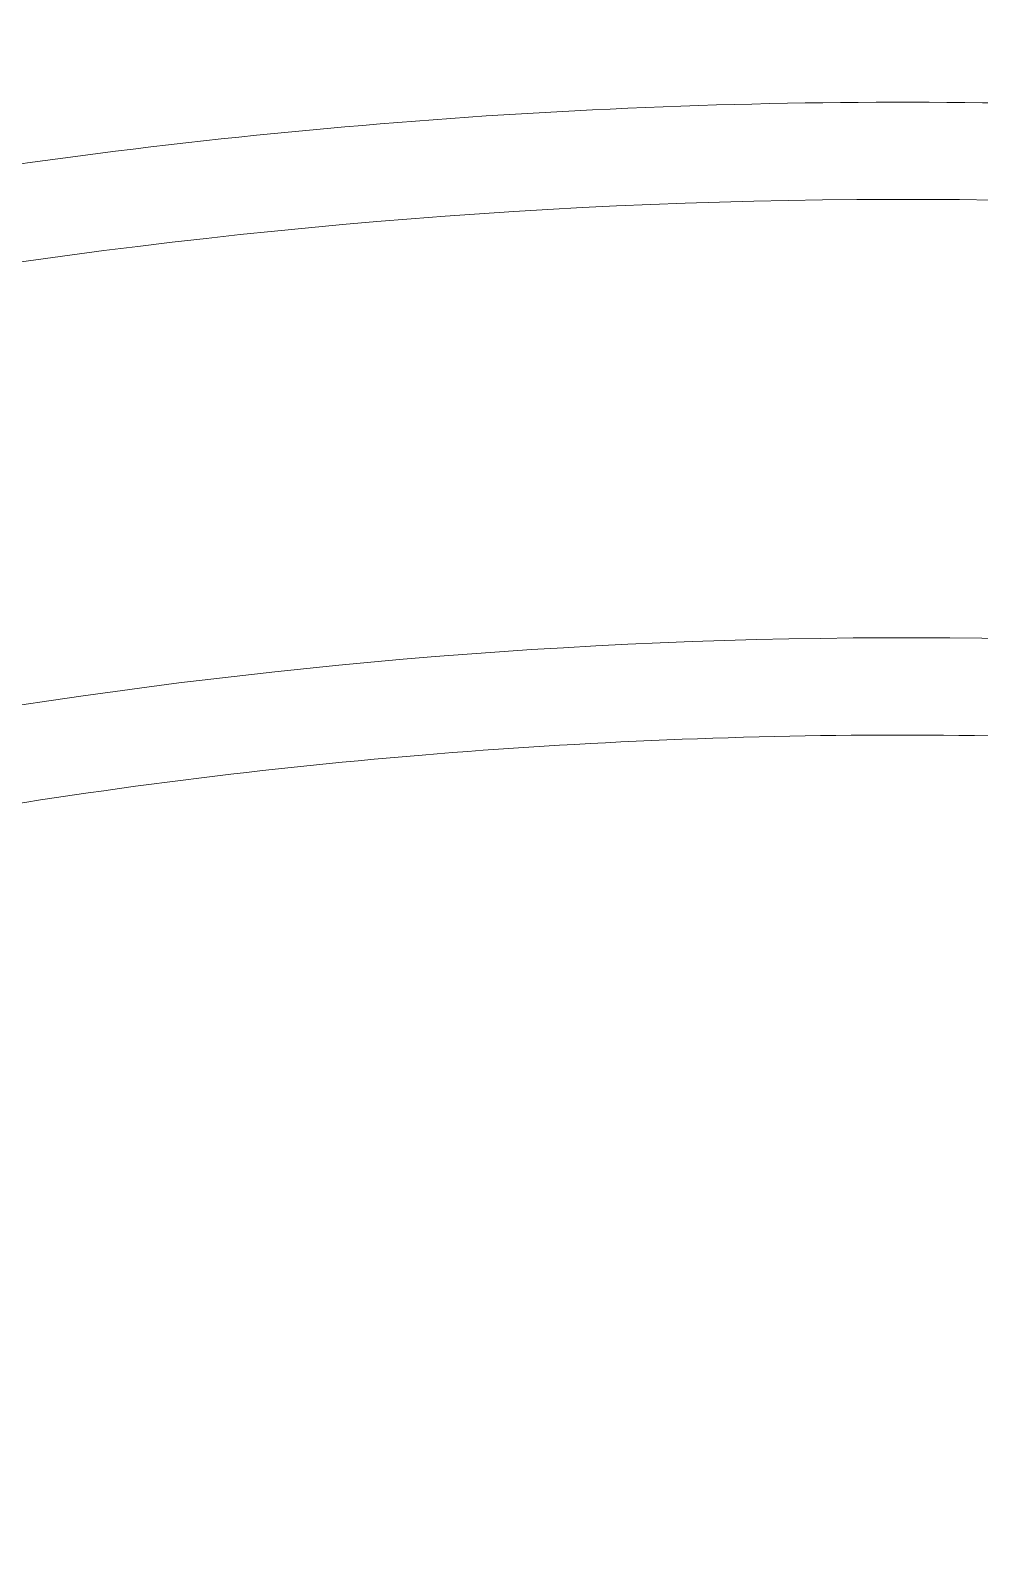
# Model space of a CAD drawing. Header units: millimetres. Extents: x 2746 to 4231, y 4731 to 5781.
# Drawn here: x 3359.94 to 3387.8, y 5423.48 to 5468.34 of the extents above; entities that cross this region are included whole.
import ezdxf

# ---------------------------------------------------------------- set-up
doc = ezdxf.new("R2010")
doc.units = ezdxf.units.MM
doc.layers.add('core', color=7, linetype='Continuous', lineweight=20)

msp = doc.modelspace()

# ---------------------------------------------------------------- linework, layer by layer
at = {"layer": 'core'}
msp.add_arc((3387.518, 5294.589), 201.12, 0, 180, dxfattribs=at)
msp.add_open_spline([(3590.597, 5294.589), (3590.597, 5297.912), (3590.433, 5304.557), (3589.7, 5314.502), (3588.479, 5324.399), (3586.774, 5334.223), (3584.59, 5343.953), (3581.93, 5353.563), (3578.802, 5363.031), (3575.213, 5372.335), (3571.173, 5381.451), (3566.689, 5390.358), (3561.774, 5399.034), (3556.439, 5407.458), (3550.698, 5415.611), (3544.563, 5423.472), (3538.05, 5431.023), (3531.174, 5438.245), (3523.952, 5445.12), (3516.401, 5451.634), (3508.54, 5457.769), (3500.388, 5463.51), (3491.963, 5468.845), (3483.287, 5473.76), (3474.38, 5478.243), (3465.264, 5482.284), (3455.961, 5485.873), (3446.492, 5489.001), (3436.882, 5491.66), (3427.153, 5493.845), (3417.328, 5495.55), (3407.431, 5496.771), (3397.487, 5497.504), (3387.518, 5497.749), (3377.549, 5497.504), (3367.605, 5496.771), (3357.708, 5495.55), (3347.883, 5493.845), (3338.154, 5491.66), (3328.544, 5489.001), (3319.075, 5485.873), (3309.772, 5482.284), (3300.656, 5478.243), (3291.749, 5473.76), (3283.073, 5468.845), (3274.648, 5463.51), (3266.496, 5457.769), (3258.635, 5451.634), (3251.084, 5445.12), (3243.862, 5438.245), (3236.986, 5431.023), (3230.473, 5423.472), (3224.338, 5415.611), (3218.596, 5407.458), (3213.262, 5399.034), (3208.347, 5390.358), (3203.863, 5381.451), (3199.822, 5372.335), (3196.234, 5363.031), (3193.106, 5353.563), (3190.446, 5343.953), (3188.261, 5334.223), (3186.557, 5324.399), (3185.336, 5314.502), (3184.603, 5304.557), (3184.439, 5297.912), (3184.439, 5294.589)], degree=3, dxfattribs=at)
for points, knots in [([(3402.454, 5465.466), (3391.379, 5466.483), (3374.656, 5466.494), (3358.128, 5464.291), (3347.192, 5462.336), (3341.765, 5461.116), (3331.035, 5458.196), (3325.732, 5456.496), (3315.314, 5452.64), (3310.199, 5450.483), (3295.142, 5443.337), (3285.494, 5437.673), (3267.361, 5424.78), (3258.875, 5417.551), (3247.169, 5405.675), (3243.438, 5401.544), (3236.345, 5392.981), (3232.984, 5388.549), (3223.495, 5374.852), (3217.961, 5365.187), (3212.125, 5352.607), (3211.011, 5350.066), (3208.895, 5344.943), (3205.885, 5337.197), (3203.381, 5329.31), (3201.945, 5324.027)], [0, 0, 0, 0, 0.125, 0.1875, 0.1875, 0.25, 0.25, 0.3125, 0.3125, 0.375, 0.375, 0.5, 0.5, 0.625, 0.625, 0.6875, 0.6875, 0.75, 0.75, 0.875, 0.875, 0.90625, 0.90625, 0.9375, 1, 1, 1, 1]), ([(3401.309, 5462.704), (3379.886, 5464.565), (3335.899, 5460.58), (3275.775, 5432.043), (3229.216, 5384.686), (3210.623, 5344.682), (3204.936, 5324.146)], [0, 0, 0, 0, 0.247, 0.5, 0.753, 1, 1, 1, 1]), ([(3217.524, 5321.373), (3220.241, 5331.036), (3225.559, 5345.247), (3232.609, 5358.677), (3237.679, 5367.418), (3240.399, 5371.682), (3254.885, 5392.37), (3269.307, 5406.91), (3302.245, 5430.25), (3320.759, 5439.052), (3359.662, 5449.742), (3380.054, 5451.625), (3400.144, 5449.886)], [0, 0, 0, 0, 0.125, 0.1875, 0.1875, 0.25, 0.25, 0.5, 0.5, 0.75, 0.75, 1, 1, 1, 1]), ([(3220.198, 5320.335), (3222.764, 5329.528), (3227.776, 5343.172), (3236.887, 5360.819), (3247.638, 5377.822), (3260.484, 5393.352), (3275.388, 5407.194), (3291.439, 5419.626), (3308.714, 5429.711), (3327.304, 5437.512), (3346.676, 5443.64), (3370.775, 5447.881), (3390.708, 5447.856), (3400.254, 5447.011)], [0, 0, 0, 0, 0.120502, 0.183752, 0.247001, 0.3735, 0.43675, 0.5, 0.626499, 0.689749, 0.752998, 0.879497, 1, 1, 1, 1])]:
    msp.add_open_spline(points, degree=3, knots=knots, dxfattribs=at)

doc.saveas('drawing.dxf')
